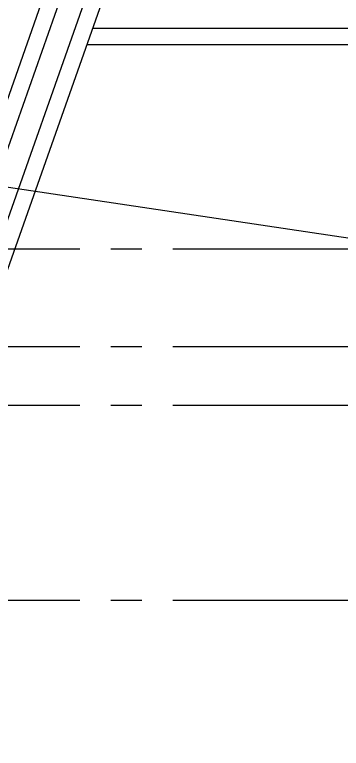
# Model space of a CAD drawing. Extents: x 296441 to 853063, y 459050 to 1117990.
# Drawn here: x 604963 to 608307, y 657052 to 664570 of the extents above; entities that cross this region are included whole.
import ezdxf

# ---------------------------------------------------------------- set-up
doc = ezdxf.new("R2010")
doc.units = 0
doc.header["$LTSCALE"] = 1000
doc.linetypes.add('14-GRID$0$CENTER2', pattern=[28.575, 19.05, -3.175, 3.175, -3.175])
doc.layers.add('14-GRID$0$G-GRID', color=9, linetype='14-GRID$0$CENTER2')
doc.layers.add('20-PLAN-FL02-P$0$A-OVLK', color=140, linetype='Continuous')
doc.layers.add('疑问', color=1, linetype='Continuous', plot=False)

msp = doc.modelspace()

# ---------------------------------------------------------------- linework, layer by layer
at = {"layer": '14-GRID$0$G-GRID', "color": 8, "ltscale": 0.1}
for p, q in [((595151, 662169.5), (674432.5, 662169.5)), ((595151, 661169.5), (615898.5, 661169.5)), ((595151, 660569.5), (618325.9, 660569.5)), ((595151, 658569.5), (620098.5, 658569.5))]:
    msp.add_line(p, q, dxfattribs=at)
at = {"layer": '20-PLAN-FL02-P$0$A-OVLK'}
for p, q in [((606205, 667439.3), (596586.4, 640149.4)), ((606385.3, 667439.3), (596766.7, 640149.4)), ((606639.7, 667439.3), (597021.2, 640149.4)), ((606820, 667439.3), (597201.4, 640149.4)), ((615228.5, 664429.5), (605759.2, 664429.5)), ((615058.5, 664259.5), (605699.2, 664259.5))]:
    msp.add_line(p, q, dxfattribs=at)
at = {"layer": '疑问', "color": 2}
msp.add_lwpolyline([(610362.4, 661982.8), (574360.8, 667363.5), (564688.7, 667363.5)], dxfattribs=at)

doc.saveas('drawing.dxf')
